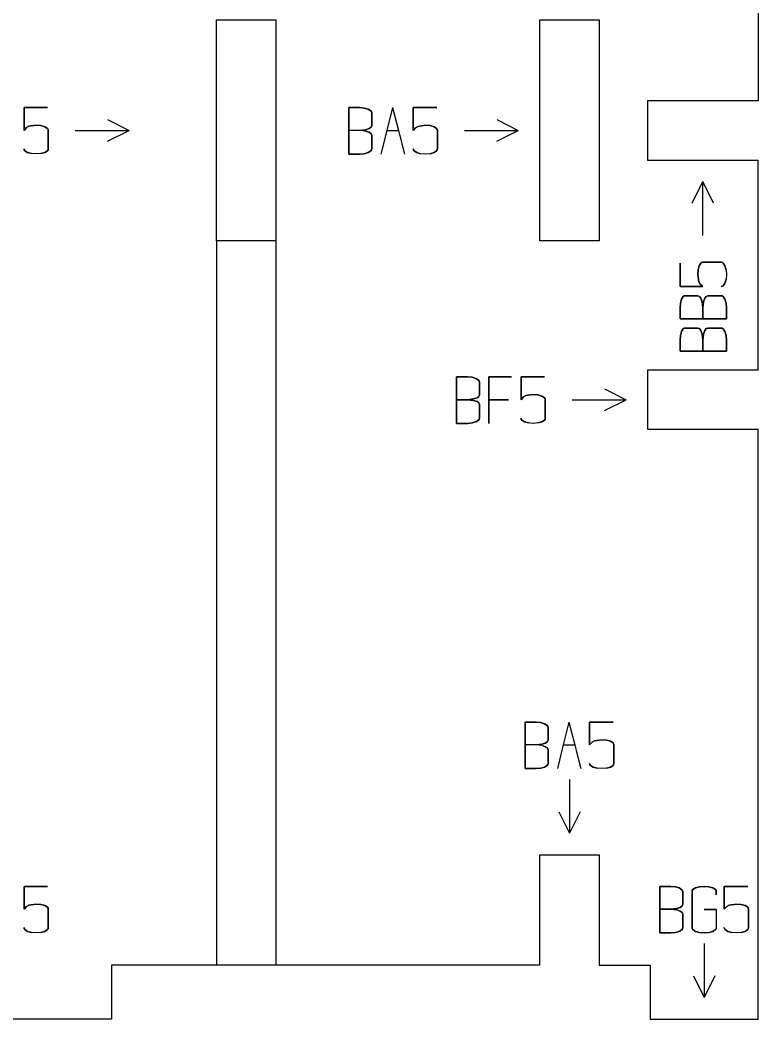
# Model space of a CAD drawing. Header units: millimetres. Extents: x 84 to 224, y -214 to -49.
# Drawn here: x 155 to 223.5, y -213.9 to -121.2 of the extents above; entities that cross this region are included whole.
import ezdxf

# ---------------------------------------------------------------- set-up
doc = ezdxf.new("R2010")
doc.units = ezdxf.units.MM
doc.layers.add('coding', color=2, linetype='Continuous')

msp = doc.modelspace()

# ---------------------------------------------------------------- linework, layer by layer
for p, q in [((223.546, -109.191), (223.546, -128.691)), ((173.296, -121.191), (178.796, -121.191)), ((173.296, -141.691), (173.296, -121.191)), ((178.796, -121.191), (178.796, -141.691)), ((203.296, -141.691), (203.296, -121.191)), ((203.296, -121.191), (208.796, -121.191)), ((208.796, -121.191), (208.796, -141.691)), ((213.296, -128.691), (213.296, -134.191)), ((223.546, -128.691), (213.296, -128.691)), ((213.296, -134.191), (223.546, -134.191)), ((223.546, -153.691), (223.546, -134.191)), ((178.796, -141.691), (173.296, -141.691)), ((208.796, -141.691), (203.296, -141.691)), ((213.296, -153.691), (213.296, -159.191)), ((223.546, -153.691), (213.296, -153.691)), ((213.296, -159.191), (223.546, -159.191)), ((223.546, -213.941), (223.546, -159.191)), ((203.296, -208.941), (203.296, -198.691)), ((203.296, -198.691), (208.796, -198.691)), ((208.796, -198.691), (208.796, -208.941)), ((203.296, -208.941), (163.546, -208.941)), ((163.546, -208.941), (163.546, -213.941)), ((208.796, -208.941), (213.546, -208.941)), ((213.546, -208.941), (213.546, -213.941)), ((163.546, -213.941), (143.546, -213.941)), ((213.546, -213.941), (223.546, -213.941))]:
    msp.add_line(p, q)
at = {"layer": 'coding'}
for p, q in [((155.419, -131.437), (155.419, -129.321)), ((155.419, -129.321), (157.592, -129.321)), ((157.592, -129.321), (155.419, -129.321)), ((155.419, -129.321), (155.419, -131.437)), ((185.554, -129.331), (185.554, -133.639)), ((186.572, -129.331), (185.554, -129.331)), ((185.554, -131.441), (185.554, -129.331)), ((185.554, -129.331), (186.572, -129.331)), ((187.001, -129.367), (186.572, -129.331)), ((186.572, -129.331), (187.001, -129.367)), ((187.365, -129.475), (187.001, -129.367)), ((187.001, -129.367), (187.365, -129.475)), ((187.613, -129.631), (187.365, -129.475)), ((187.365, -129.475), (187.613, -129.631)), ((187.675, -129.718), (187.613, -129.631)), ((187.613, -129.631), (187.675, -129.718)), ((187.696, -129.812), (187.675, -129.718)), ((187.675, -129.718), (187.696, -129.812)), ((187.696, -130.979), (187.696, -129.812)), ((187.696, -129.812), (187.696, -130.979)), ((189.612, -129.325), (189.092, -131.441)), ((189.612, -129.325), (190.164, -131.442)), ((191.548, -131.448), (191.548, -129.331)), ((191.548, -129.331), (193.721, -129.331)), ((193.721, -129.331), (191.548, -129.331)), ((191.548, -129.331), (191.548, -131.448)), ((163.167, -130.441), (165.167, -131.441)), ((199.296, -130.441), (201.296, -131.441)), ((155.637, -131.183), (155.419, -131.437)), ((155.419, -131.437), (155.637, -131.183)), ((155.868, -131.056), (155.637, -131.183)), ((155.637, -131.183), (155.868, -131.056)), ((156.543, -130.956), (155.868, -131.056)), ((155.868, -131.056), (156.543, -130.956)), ((156.984, -130.992), (156.543, -130.956)), ((156.543, -130.956), (156.984, -130.992)), ((157.345, -131.097), (156.984, -130.992)), ((156.984, -130.992), (157.345, -131.097)), ((157.586, -131.252), (157.345, -131.097)), ((157.345, -131.097), (157.586, -131.252)), ((157.646, -131.341), (157.586, -131.252)), ((157.586, -131.252), (157.646, -131.341)), ((157.667, -131.437), (157.646, -131.341)), ((157.646, -131.341), (157.667, -131.437)), ((157.667, -133.148), (157.667, -131.437)), ((157.667, -131.437), (157.667, -133.148)), ((160.167, -131.441), (165.167, -131.441)), ((163.167, -132.441), (165.167, -131.441)), ((185.554, -133.639), (185.554, -131.441)), ((186.572, -131.441), (185.554, -131.441)), ((187.123, -131.377), (186.572, -131.441)), ((187.129, -131.51), (186.572, -131.441)), ((187.123, -131.377), (187.465, -131.273)), ((187.465, -131.273), (187.123, -131.377)), ((187.129, -131.51), (187.465, -131.616)), ((187.465, -131.616), (187.129, -131.51)), ((187.465, -131.273), (187.638, -131.134)), ((187.638, -131.134), (187.465, -131.273)), ((187.465, -131.616), (187.638, -131.75)), ((187.638, -131.75), (187.465, -131.616)), ((187.638, -131.134), (187.696, -130.979)), ((187.696, -130.979), (187.638, -131.134)), ((189.092, -131.441), (188.551, -133.639)), ((189.092, -131.441), (190.164, -131.442)), ((190.164, -131.442), (190.262, -131.816)), ((191.766, -131.193), (191.548, -131.448)), ((191.548, -131.448), (191.766, -131.193)), ((191.997, -131.067), (191.766, -131.193)), ((191.766, -131.193), (191.997, -131.067)), ((192.672, -130.967), (191.997, -131.067)), ((191.997, -131.067), (192.672, -130.967)), ((193.113, -131.002), (192.672, -130.967)), ((192.672, -130.967), (193.113, -131.002)), ((193.474, -131.107), (193.113, -131.002)), ((193.113, -131.002), (193.474, -131.107)), ((193.715, -131.263), (193.474, -131.107)), ((193.474, -131.107), (193.715, -131.263)), ((193.776, -131.351), (193.715, -131.263)), ((193.715, -131.263), (193.776, -131.351)), ((193.796, -131.448), (193.776, -131.351)), ((193.776, -131.351), (193.796, -131.448)), ((193.796, -133.158), (193.796, -131.448)), ((193.796, -131.448), (193.796, -133.158)), ((196.296, -131.441), (201.296, -131.441)), ((199.296, -132.441), (201.296, -131.441)), ((187.638, -131.75), (187.696, -131.903)), ((187.696, -131.903), (187.638, -131.75)), ((187.696, -131.903), (187.696, -133.158)), ((187.696, -133.158), (187.696, -131.903)), ((190.262, -131.822), (190.736, -133.639)), ((155.439, -133.244), (155.419, -133.148)), ((155.419, -133.148), (155.439, -133.244)), ((155.499, -133.333), (155.439, -133.244)), ((155.439, -133.244), (155.499, -133.333)), ((155.74, -133.488), (155.499, -133.333)), ((155.499, -133.333), (155.74, -133.488)), ((156.102, -133.594), (155.74, -133.488)), ((155.74, -133.488), (156.102, -133.594)), ((156.984, -133.594), (157.345, -133.488)), ((157.345, -133.488), (156.984, -133.594)), ((157.345, -133.488), (157.586, -133.333)), ((157.586, -133.333), (157.345, -133.488)), ((157.586, -133.333), (157.646, -133.244)), ((157.646, -133.244), (157.586, -133.333)), ((157.646, -133.244), (157.667, -133.148)), ((157.667, -133.148), (157.646, -133.244)), ((187.365, -133.502), (187.004, -133.605)), ((187.004, -133.605), (187.365, -133.502)), ((187.613, -133.347), (187.365, -133.502)), ((187.365, -133.502), (187.613, -133.347)), ((187.675, -133.257), (187.613, -133.347)), ((187.613, -133.347), (187.675, -133.257)), ((187.696, -133.158), (187.675, -133.257)), ((187.675, -133.257), (187.696, -133.158)), ((191.568, -133.254), (191.548, -133.158)), ((191.548, -133.158), (191.568, -133.254)), ((191.628, -133.343), (191.568, -133.254)), ((191.568, -133.254), (191.628, -133.343)), ((191.869, -133.499), (191.628, -133.343)), ((191.628, -133.343), (191.869, -133.499)), ((192.231, -133.604), (191.869, -133.499)), ((191.869, -133.499), (192.231, -133.604)), ((193.113, -133.604), (193.474, -133.499)), ((193.474, -133.499), (193.113, -133.604)), ((193.474, -133.499), (193.715, -133.343)), ((193.715, -133.343), (193.474, -133.499)), ((193.715, -133.343), (193.776, -133.254)), ((193.776, -133.254), (193.715, -133.343)), ((193.776, -133.254), (193.796, -133.158)), ((193.796, -133.158), (193.776, -133.254)), ((156.543, -133.629), (156.102, -133.594)), ((156.984, -133.594), (156.543, -133.629)), ((186.572, -133.639), (185.554, -133.639)), ((185.554, -133.639), (186.572, -133.639)), ((187.004, -133.605), (186.572, -133.639)), ((186.572, -133.639), (187.004, -133.605)), ((192.672, -133.639), (192.231, -133.604)), ((193.113, -133.604), (192.672, -133.639)), ((217.421, -138.191), (218.421, -136.191)), ((218.421, -141.191), (218.421, -136.191)), ((219.421, -138.191), (218.421, -136.191)), ((173.296, -141.691), (173.296, -208.941)), ((178.796, -141.691), (178.796, -208.941)), ((218.331, -143.711), (218.242, -143.772)), ((218.242, -143.772), (218.331, -143.711)), ((218.427, -143.691), (218.331, -143.711)), ((218.331, -143.711), (218.427, -143.691)), ((220.137, -143.691), (218.427, -143.691)), ((218.427, -143.691), (220.137, -143.691)), ((220.234, -143.711), (220.137, -143.691)), ((220.137, -143.691), (220.234, -143.711)), ((220.322, -143.772), (220.234, -143.711)), ((220.234, -143.711), (220.322, -143.772)), ((216.31, -145.939), (216.31, -143.766)), ((216.31, -143.766), (216.31, -145.939)), ((217.981, -144.374), (217.946, -144.815)), ((217.946, -144.815), (217.981, -144.374)), ((218.086, -144.013), (217.981, -144.374)), ((217.981, -144.374), (218.086, -144.013)), ((218.242, -143.772), (218.086, -144.013)), ((218.086, -144.013), (218.242, -143.772)), ((220.478, -144.013), (220.322, -143.772)), ((220.322, -143.772), (220.478, -144.013)), ((220.583, -144.374), (220.478, -144.013)), ((220.478, -144.013), (220.583, -144.374)), ((220.583, -144.374), (220.618, -144.815)), ((217.946, -144.815), (218.046, -145.489)), ((218.046, -145.489), (217.946, -144.815)), ((218.046, -145.489), (218.172, -145.72)), ((218.172, -145.72), (218.046, -145.489)), ((220.478, -145.617), (220.322, -145.859)), ((220.322, -145.859), (220.478, -145.617)), ((220.583, -145.256), (220.478, -145.617)), ((220.478, -145.617), (220.583, -145.256)), ((220.618, -144.815), (220.583, -145.256)), ((218.427, -145.939), (216.31, -145.939)), ((216.31, -145.939), (218.427, -145.939)), ((218.172, -145.72), (218.427, -145.939)), ((218.427, -145.939), (218.172, -145.72)), ((220.234, -145.919), (220.137, -145.939)), ((220.137, -145.939), (220.234, -145.919)), ((220.322, -145.859), (220.234, -145.919)), ((220.234, -145.919), (220.322, -145.859)), ((216.454, -147.125), (216.346, -147.489)), ((216.346, -147.489), (216.454, -147.125)), ((216.61, -146.877), (216.454, -147.125)), ((216.454, -147.125), (216.61, -146.877)), ((216.697, -146.815), (216.61, -146.877)), ((216.61, -146.877), (216.697, -146.815)), ((216.791, -146.794), (216.697, -146.815)), ((216.697, -146.815), (216.791, -146.794)), ((217.958, -146.794), (216.791, -146.794)), ((216.791, -146.794), (217.959, -146.794)), ((218.113, -146.852), (217.958, -146.794)), ((217.959, -146.794), (218.113, -146.852)), ((218.252, -147.025), (218.113, -146.852)), ((218.113, -146.852), (218.252, -147.025)), ((218.356, -147.367), (218.252, -147.025)), ((218.252, -147.025), (218.357, -147.367)), ((218.42, -147.918), (218.356, -147.367)), ((218.357, -147.367), (218.421, -147.918)), ((218.42, -147.918), (218.489, -147.361)), ((218.489, -147.361), (218.42, -147.918)), ((218.489, -147.361), (218.595, -147.025)), ((218.595, -147.025), (218.489, -147.361)), ((218.595, -147.025), (218.729, -146.852)), ((218.73, -146.852), (218.595, -147.025)), ((218.729, -146.852), (218.882, -146.794)), ((218.882, -146.794), (218.73, -146.852)), ((218.882, -146.794), (220.137, -146.794)), ((220.137, -146.794), (218.882, -146.794)), ((220.137, -146.794), (220.236, -146.815)), ((220.236, -146.815), (220.137, -146.794)), ((220.236, -146.815), (220.326, -146.877)), ((220.326, -146.877), (220.236, -146.815)), ((220.326, -146.877), (220.481, -147.125)), ((220.481, -147.125), (220.326, -146.877)), ((220.481, -147.125), (220.584, -147.486)), ((220.584, -147.486), (220.481, -147.125)), ((216.346, -147.489), (216.31, -147.918)), ((216.31, -147.918), (216.346, -147.489)), ((216.31, -147.918), (216.31, -148.936)), ((216.31, -148.936), (216.31, -147.918)), ((218.42, -148.936), (218.42, -147.918)), ((218.421, -147.918), (218.421, -148.936)), ((220.584, -147.486), (220.618, -147.918)), ((220.618, -147.918), (220.584, -147.486)), ((220.618, -147.918), (220.618, -148.936)), ((220.618, -148.936), (220.618, -147.918)), ((216.31, -148.936), (220.618, -148.936)), ((218.421, -148.936), (216.31, -148.936)), ((220.618, -148.936), (218.42, -148.936)), ((216.454, -150.122), (216.346, -150.486)), ((216.346, -150.486), (216.454, -150.122)), ((216.61, -149.874), (216.454, -150.122)), ((216.454, -150.122), (216.61, -149.874)), ((216.697, -149.812), (216.61, -149.874)), ((216.61, -149.874), (216.697, -149.812)), ((216.791, -149.791), (216.697, -149.812)), ((216.697, -149.812), (216.791, -149.791)), ((217.958, -149.791), (216.791, -149.791)), ((216.791, -149.791), (217.959, -149.791)), ((218.113, -149.849), (217.958, -149.791)), ((217.959, -149.791), (218.113, -149.849)), ((218.252, -150.022), (218.113, -149.849)), ((218.113, -149.849), (218.252, -150.022)), ((218.356, -150.364), (218.252, -150.022)), ((218.252, -150.022), (218.357, -150.364)), ((218.489, -150.358), (218.595, -150.022)), ((218.595, -150.022), (218.489, -150.358)), ((218.595, -150.022), (218.729, -149.849)), ((218.73, -149.849), (218.595, -150.022)), ((218.729, -149.849), (218.882, -149.791)), ((218.882, -149.791), (218.73, -149.849)), ((218.882, -149.791), (220.137, -149.791)), ((220.137, -149.791), (218.882, -149.791)), ((220.137, -149.791), (220.236, -149.812)), ((220.236, -149.812), (220.137, -149.791)), ((220.236, -149.812), (220.326, -149.874)), ((220.326, -149.874), (220.236, -149.812)), ((220.326, -149.874), (220.481, -150.122)), ((220.481, -150.122), (220.326, -149.874)), ((220.481, -150.122), (220.584, -150.483)), ((220.584, -150.483), (220.481, -150.122)), ((216.346, -150.486), (216.31, -150.915)), ((216.31, -150.915), (216.346, -150.486)), ((216.31, -150.915), (216.31, -151.933)), ((216.31, -151.933), (216.31, -150.915)), ((218.42, -150.915), (218.356, -150.364)), ((218.357, -150.364), (218.421, -150.915)), ((218.42, -150.915), (218.489, -150.358)), ((218.489, -150.358), (218.42, -150.915)), ((218.42, -151.933), (218.42, -150.915)), ((218.421, -150.915), (218.421, -151.933)), ((220.584, -150.483), (220.618, -150.915)), ((220.618, -150.915), (220.584, -150.483)), ((220.618, -150.915), (220.618, -151.933)), ((220.618, -151.933), (220.618, -150.915)), ((216.31, -151.933), (220.618, -151.933)), ((218.421, -151.933), (216.31, -151.933)), ((220.618, -151.933), (218.42, -151.933)), ((195.554, -154.331), (195.554, -158.639)), ((196.572, -154.331), (195.554, -154.331)), ((195.554, -156.441), (195.554, -154.331)), ((195.554, -154.331), (196.572, -154.331)), ((197.001, -154.367), (196.572, -154.331)), ((196.572, -154.331), (197.001, -154.367)), ((197.365, -154.474), (197.001, -154.367)), ((197.001, -154.367), (197.365, -154.474)), ((197.613, -154.63), (197.365, -154.474)), ((197.365, -154.474), (197.613, -154.63)), ((197.675, -154.718), (197.613, -154.63)), ((197.613, -154.63), (197.675, -154.718)), ((197.696, -154.811), (197.675, -154.718)), ((197.675, -154.718), (197.696, -154.811)), ((197.696, -155.979), (197.696, -154.811)), ((197.696, -154.811), (197.696, -155.979)), ((198.551, -158.639), (198.551, -154.331)), ((198.551, -154.331), (200.68, -154.331)), ((200.68, -154.331), (198.551, -154.331)), ((198.551, -154.331), (198.551, -156.46)), ((201.548, -156.447), (201.548, -154.331)), ((201.548, -154.331), (203.721, -154.331)), ((203.721, -154.331), (201.548, -154.331)), ((201.548, -154.331), (201.548, -156.447)), ((209.296, -155.441), (211.296, -156.441)), ((195.554, -158.639), (195.554, -156.441)), ((195.554, -156.441), (196.572, -156.441)), ((196.572, -156.441), (195.554, -156.441)), ((196.572, -156.441), (197.123, -156.377)), ((197.123, -156.377), (196.572, -156.441)), ((196.572, -156.441), (197.129, -156.509)), ((197.129, -156.51), (196.572, -156.441)), ((197.123, -156.377), (197.465, -156.272)), ((197.465, -156.273), (197.123, -156.377)), ((197.129, -156.509), (197.465, -156.616)), ((197.465, -156.616), (197.129, -156.51)), ((197.465, -156.272), (197.638, -156.133)), ((197.638, -156.134), (197.465, -156.273)), ((197.465, -156.616), (197.638, -156.75)), ((197.638, -156.75), (197.465, -156.616)), ((197.638, -156.133), (197.696, -155.979)), ((197.696, -155.979), (197.638, -156.134)), ((198.551, -156.46), (200.38, -156.46)), ((200.38, -156.46), (198.551, -156.46)), ((198.551, -156.46), (198.551, -158.639)), ((201.766, -156.193), (201.548, -156.447)), ((201.548, -156.447), (201.766, -156.193)), ((201.997, -156.066), (201.766, -156.193)), ((201.766, -156.193), (201.997, -156.066)), ((202.672, -155.966), (201.997, -156.066)), ((201.997, -156.066), (202.672, -155.966)), ((203.113, -156.002), (202.672, -155.966)), ((202.672, -155.966), (203.113, -156.002)), ((203.474, -156.107), (203.113, -156.002)), ((203.113, -156.002), (203.474, -156.107)), ((203.715, -156.262), (203.474, -156.107)), ((203.474, -156.107), (203.715, -156.262)), ((203.776, -156.351), (203.715, -156.262)), ((203.715, -156.262), (203.776, -156.351)), ((203.796, -156.447), (203.776, -156.351)), ((203.776, -156.351), (203.796, -156.447)), ((203.796, -158.158), (203.796, -156.447)), ((203.796, -156.447), (203.796, -158.158)), ((206.296, -156.441), (211.296, -156.441)), ((209.296, -157.441), (211.296, -156.441)), ((197.638, -156.75), (197.696, -156.903)), ((197.696, -156.903), (197.638, -156.75)), ((197.696, -156.903), (197.696, -158.158)), ((197.696, -158.158), (197.696, -156.903)), ((197.365, -158.501), (197.004, -158.604)), ((197.004, -158.604), (197.365, -158.501)), ((197.613, -158.347), (197.365, -158.501)), ((197.365, -158.501), (197.613, -158.347)), ((197.675, -158.257), (197.613, -158.347)), ((197.613, -158.347), (197.675, -158.257)), ((197.696, -158.158), (197.675, -158.257)), ((197.675, -158.257), (197.696, -158.158)), ((201.568, -158.254), (201.548, -158.158)), ((201.548, -158.158), (201.568, -158.254)), ((201.628, -158.343), (201.568, -158.254)), ((201.568, -158.254), (201.628, -158.343)), ((201.869, -158.498), (201.628, -158.343)), ((201.628, -158.343), (201.869, -158.498)), ((202.231, -158.604), (201.869, -158.498)), ((201.869, -158.498), (202.231, -158.604)), ((203.113, -158.604), (203.474, -158.498)), ((203.474, -158.498), (203.113, -158.604)), ((203.474, -158.498), (203.715, -158.343)), ((203.715, -158.343), (203.474, -158.498)), ((203.715, -158.343), (203.776, -158.254)), ((203.776, -158.254), (203.715, -158.343)), ((203.776, -158.254), (203.796, -158.158)), ((203.796, -158.158), (203.776, -158.254)), ((196.572, -158.639), (195.554, -158.639)), ((195.554, -158.639), (196.572, -158.639)), ((197.004, -158.604), (196.572, -158.639)), ((196.572, -158.639), (197.004, -158.604)), ((202.672, -158.639), (202.231, -158.604)), ((203.113, -158.604), (202.672, -158.639)), ((201.925, -186.383), (201.925, -190.691)), ((202.943, -186.383), (201.925, -186.383)), ((201.925, -188.493), (201.925, -186.383)), ((201.925, -186.383), (202.943, -186.383)), ((203.372, -186.419), (202.943, -186.383)), ((202.943, -186.383), (203.372, -186.419)), ((203.736, -186.527), (203.372, -186.419)), ((203.372, -186.419), (203.736, -186.527)), ((205.983, -186.377), (205.462, -188.494)), ((205.983, -186.377), (206.535, -188.494)), ((207.919, -188.5), (207.919, -186.383)), ((207.919, -186.383), (210.092, -186.383)), ((210.092, -186.383), (207.919, -186.383)), ((207.919, -186.383), (207.919, -188.5)), ((203.984, -186.683), (203.736, -186.527)), ((203.736, -186.527), (203.984, -186.683)), ((204.046, -186.77), (203.984, -186.683)), ((203.984, -186.683), (204.046, -186.77)), ((204.066, -186.864), (204.046, -186.77)), ((204.046, -186.77), (204.066, -186.864)), ((204.066, -188.031), (204.066, -186.864)), ((204.066, -186.864), (204.066, -188.032)), ((203.835, -188.325), (204.009, -188.186)), ((204.009, -188.186), (203.835, -188.325)), ((204.009, -188.186), (204.066, -188.031)), ((204.066, -188.032), (204.009, -188.186)), ((208.137, -188.245), (207.919, -188.5)), ((207.919, -188.5), (208.137, -188.245)), ((208.368, -188.119), (208.137, -188.245)), ((208.137, -188.245), (208.368, -188.119)), ((209.043, -188.019), (208.368, -188.119)), ((208.368, -188.119), (209.043, -188.019)), ((209.484, -188.054), (209.043, -188.019)), ((209.043, -188.019), (209.484, -188.054)), ((209.845, -188.159), (209.484, -188.054)), ((209.484, -188.054), (209.845, -188.159)), ((210.086, -188.315), (209.845, -188.159)), ((209.845, -188.159), (210.086, -188.315)), ((201.925, -190.691), (201.925, -188.493)), ((202.943, -188.493), (201.925, -188.493)), ((203.494, -188.43), (202.943, -188.493)), ((203.5, -188.562), (202.943, -188.493)), ((203.494, -188.43), (203.835, -188.325)), ((203.835, -188.325), (203.494, -188.43)), ((203.5, -188.562), (203.835, -188.668)), ((203.835, -188.668), (203.5, -188.562)), ((203.835, -188.668), (204.009, -188.802)), ((204.009, -188.803), (203.835, -188.668)), ((204.009, -188.802), (204.066, -188.955)), ((204.066, -188.956), (204.009, -188.803)), ((204.066, -188.955), (204.066, -190.21)), ((204.066, -190.21), (204.066, -188.956)), ((205.462, -188.494), (204.922, -190.691)), ((205.462, -188.494), (206.535, -188.494)), ((206.535, -188.494), (206.633, -188.868)), ((206.633, -188.874), (207.107, -190.691)), ((210.146, -188.404), (210.086, -188.315)), ((210.086, -188.315), (210.146, -188.404)), ((210.167, -188.5), (210.146, -188.404)), ((210.146, -188.404), (210.167, -188.5)), ((210.167, -190.21), (210.167, -188.5)), ((210.167, -188.5), (210.167, -190.21)), ((202.943, -190.691), (201.925, -190.691)), ((201.925, -190.691), (202.943, -190.691)), ((203.375, -190.657), (202.943, -190.691)), ((202.943, -190.691), (203.375, -190.657)), ((203.736, -190.554), (203.375, -190.657)), ((203.375, -190.657), (203.736, -190.554)), ((203.984, -190.399), (203.736, -190.554)), ((203.736, -190.554), (203.984, -190.399)), ((204.046, -190.309), (203.984, -190.399)), ((203.984, -190.399), (204.046, -190.309)), ((204.066, -190.21), (204.046, -190.309)), ((204.046, -190.309), (204.066, -190.21)), ((207.939, -190.307), (207.919, -190.21)), ((207.919, -190.21), (207.939, -190.307)), ((207.999, -190.395), (207.939, -190.307)), ((207.939, -190.307), (207.999, -190.395)), ((208.24, -190.551), (207.999, -190.395)), ((207.999, -190.395), (208.24, -190.551)), ((208.602, -190.656), (208.24, -190.551)), ((208.24, -190.551), (208.602, -190.656)), ((209.043, -190.691), (208.602, -190.656)), ((209.484, -190.656), (209.043, -190.691)), ((209.484, -190.656), (209.845, -190.551)), ((209.845, -190.551), (209.484, -190.656)), ((209.845, -190.551), (210.086, -190.395)), ((210.086, -190.395), (209.845, -190.551)), ((210.086, -190.395), (210.146, -190.307)), ((210.146, -190.307), (210.086, -190.395)), ((210.146, -190.307), (210.167, -190.21)), ((210.167, -190.21), (210.146, -190.307)), ((206.046, -191.691), (206.046, -196.691)), ((205.046, -194.691), (206.046, -196.691)), ((207.046, -194.691), (206.046, -196.691)), ((155.419, -203.75), (155.419, -201.633)), ((155.419, -201.633), (157.592, -201.633)), ((157.592, -201.633), (155.419, -201.633)), ((155.419, -201.633), (155.419, -203.75)), ((214.425, -201.633), (214.425, -205.941)), ((215.443, -201.633), (214.425, -201.633)), ((214.425, -203.744), (214.425, -201.633)), ((214.425, -201.633), (215.443, -201.633)), ((215.872, -201.669), (215.443, -201.633)), ((215.443, -201.633), (215.872, -201.669)), ((216.236, -201.777), (215.872, -201.669)), ((215.872, -201.669), (216.236, -201.777)), ((216.484, -201.933), (216.236, -201.777)), ((216.236, -201.777), (216.484, -201.933)), ((216.546, -202.02), (216.484, -201.933)), ((216.484, -201.933), (216.546, -202.02)), ((216.566, -202.114), (216.546, -202.02)), ((216.546, -202.02), (216.566, -202.114)), ((216.566, -203.281), (216.566, -202.114)), ((216.566, -202.114), (216.566, -203.282)), ((217.422, -202.114), (217.442, -202.018)), ((217.442, -202.018), (217.422, -202.114)), ((217.422, -205.46), (217.422, -202.114)), ((217.422, -202.114), (217.422, -205.46)), ((217.442, -202.018), (217.502, -201.929)), ((217.502, -201.929), (217.442, -202.018)), ((217.502, -201.929), (217.743, -201.774)), ((217.743, -201.774), (217.502, -201.929)), ((217.743, -201.774), (218.105, -201.668)), ((218.105, -201.668), (217.743, -201.774)), ((218.105, -201.668), (218.546, -201.633)), ((218.546, -201.633), (218.105, -201.668)), ((218.546, -201.633), (218.987, -201.668)), ((218.987, -201.668), (218.546, -201.633)), ((218.987, -201.668), (219.348, -201.774)), ((219.348, -201.774), (218.987, -201.668)), ((219.348, -201.774), (219.589, -201.929)), ((219.589, -201.929), (219.348, -201.774)), ((219.589, -201.929), (219.649, -202.018)), ((219.649, -202.018), (219.589, -201.929)), ((219.649, -202.018), (219.67, -202.114)), ((219.67, -202.114), (219.649, -202.018)), ((219.67, -202.114), (219.67, -202.42)), ((219.67, -202.42), (219.67, -202.114)), ((220.419, -203.75), (220.419, -201.633)), ((220.419, -201.633), (222.592, -201.633)), ((222.592, -201.633), (220.419, -201.633)), ((220.419, -201.633), (220.419, -203.75)), ((155.637, -203.495), (155.419, -203.75)), ((155.419, -203.75), (155.637, -203.495)), ((155.868, -203.369), (155.637, -203.495)), ((155.637, -203.495), (155.868, -203.369)), ((156.543, -203.269), (155.868, -203.369)), ((155.868, -203.369), (156.543, -203.269)), ((156.984, -203.304), (156.543, -203.269)), ((156.543, -203.269), (156.984, -203.304)), ((157.345, -203.409), (156.984, -203.304)), ((156.984, -203.304), (157.345, -203.409)), ((157.586, -203.565), (157.345, -203.409)), ((157.345, -203.409), (157.586, -203.565)), ((157.646, -203.654), (157.586, -203.565)), ((157.586, -203.565), (157.646, -203.654)), ((157.667, -203.75), (157.646, -203.654)), ((157.646, -203.654), (157.667, -203.75)), ((157.667, -205.46), (157.667, -203.75)), ((157.667, -203.75), (157.667, -205.46)), ((214.425, -205.941), (214.425, -203.743)), ((214.425, -203.743), (215.443, -203.743)), ((215.443, -203.744), (214.425, -203.744)), ((215.443, -203.744), (215.994, -203.68)), ((215.994, -203.68), (215.443, -203.744)), ((215.443, -203.743), (216, -203.812)), ((216, -203.812), (215.443, -203.744)), ((215.994, -203.68), (216.335, -203.575)), ((216.335, -203.575), (215.994, -203.68)), ((216, -203.812), (216.335, -203.918)), ((216.335, -203.918), (216, -203.812)), ((216.335, -203.575), (216.509, -203.436)), ((216.509, -203.436), (216.335, -203.575)), ((216.335, -203.918), (216.509, -204.052)), ((216.509, -204.053), (216.335, -203.918)), ((216.509, -203.436), (216.566, -203.281)), ((216.566, -203.282), (216.509, -203.436)), ((219.67, -203.787), (218.558, -203.787)), ((218.558, -203.787), (219.67, -203.787)), ((219.67, -203.787), (219.67, -205.46)), ((220.637, -203.495), (220.419, -203.75)), ((220.419, -203.75), (220.637, -203.495)), ((220.868, -203.369), (220.637, -203.495)), ((220.637, -203.495), (220.868, -203.369)), ((221.543, -203.269), (220.868, -203.369)), ((220.868, -203.369), (221.543, -203.269)), ((221.984, -203.304), (221.543, -203.269)), ((221.543, -203.269), (221.984, -203.304)), ((222.345, -203.409), (221.984, -203.304)), ((221.984, -203.304), (222.345, -203.409)), ((222.586, -203.565), (222.345, -203.409)), ((222.345, -203.409), (222.586, -203.565)), ((222.646, -203.654), (222.586, -203.565)), ((222.586, -203.565), (222.646, -203.654)), ((222.667, -203.75), (222.646, -203.654)), ((222.646, -203.654), (222.667, -203.75)), ((222.667, -205.46), (222.667, -203.75)), ((222.667, -203.75), (222.667, -205.46)), ((216.509, -204.052), (216.566, -204.205)), ((216.566, -204.206), (216.509, -204.053)), ((216.566, -204.205), (216.566, -205.46)), ((216.566, -205.46), (216.566, -204.206)), ((155.439, -205.557), (155.419, -205.46)), ((155.419, -205.46), (155.439, -205.557)), ((155.499, -205.645), (155.439, -205.557)), ((155.439, -205.557), (155.499, -205.645)), ((155.74, -205.801), (155.499, -205.645)), ((155.499, -205.645), (155.74, -205.801)), ((156.102, -205.906), (155.74, -205.801)), ((155.74, -205.801), (156.102, -205.906)), ((156.984, -205.906), (157.345, -205.801)), ((157.345, -205.801), (156.984, -205.906)), ((157.345, -205.801), (157.586, -205.645)), ((157.586, -205.645), (157.345, -205.801)), ((157.586, -205.645), (157.646, -205.557)), ((157.646, -205.557), (157.586, -205.645)), ((157.646, -205.557), (157.667, -205.46)), ((157.667, -205.46), (157.646, -205.557)), ((216.236, -205.804), (215.875, -205.907)), ((215.875, -205.907), (216.236, -205.804)), ((216.484, -205.649), (216.236, -205.804)), ((216.236, -205.804), (216.484, -205.649)), ((216.546, -205.559), (216.484, -205.649)), ((216.484, -205.649), (216.546, -205.559)), ((216.566, -205.46), (216.546, -205.559)), ((216.546, -205.559), (216.566, -205.46)), ((217.442, -205.557), (217.422, -205.46)), ((217.422, -205.46), (217.442, -205.557)), ((217.502, -205.645), (217.442, -205.557)), ((217.442, -205.557), (217.502, -205.645)), ((217.743, -205.801), (217.502, -205.645)), ((217.502, -205.645), (217.743, -205.801)), ((218.105, -205.906), (217.743, -205.801)), ((217.743, -205.801), (218.105, -205.906)), ((219.348, -205.801), (218.987, -205.906)), ((218.987, -205.906), (219.348, -205.801)), ((219.589, -205.645), (219.348, -205.801)), ((219.348, -205.801), (219.589, -205.645)), ((219.649, -205.557), (219.589, -205.645)), ((219.589, -205.645), (219.649, -205.557)), ((219.67, -205.46), (219.649, -205.557)), ((220.439, -205.557), (220.419, -205.46)), ((220.419, -205.46), (220.439, -205.557)), ((220.499, -205.645), (220.439, -205.557)), ((220.439, -205.557), (220.499, -205.645)), ((220.74, -205.801), (220.499, -205.645)), ((220.499, -205.645), (220.74, -205.801)), ((221.102, -205.906), (220.74, -205.801)), ((220.74, -205.801), (221.102, -205.906)), ((221.984, -205.906), (222.345, -205.801)), ((222.345, -205.801), (221.984, -205.906)), ((222.345, -205.801), (222.586, -205.645)), ((222.586, -205.645), (222.345, -205.801)), ((222.586, -205.645), (222.646, -205.557)), ((222.646, -205.557), (222.586, -205.645)), ((222.646, -205.557), (222.667, -205.46)), ((222.667, -205.46), (222.646, -205.557)), ((156.543, -205.941), (156.102, -205.906)), ((156.984, -205.906), (156.543, -205.941)), ((215.443, -205.941), (214.425, -205.941)), ((214.425, -205.941), (215.443, -205.941)), ((215.875, -205.907), (215.443, -205.941)), ((215.443, -205.941), (215.875, -205.907)), ((218.546, -205.941), (218.105, -205.906)), ((218.105, -205.906), (218.546, -205.941)), ((218.987, -205.906), (218.546, -205.941)), ((218.546, -205.941), (218.987, -205.906)), ((221.543, -205.941), (221.102, -205.906)), ((221.984, -205.906), (221.543, -205.941)), ((218.546, -206.941), (218.546, -211.941)), ((217.546, -209.941), (218.546, -211.941)), ((219.546, -209.941), (218.546, -211.941))]:
    msp.add_line(p, q, dxfattribs=at)

doc.saveas('drawing.dxf')
